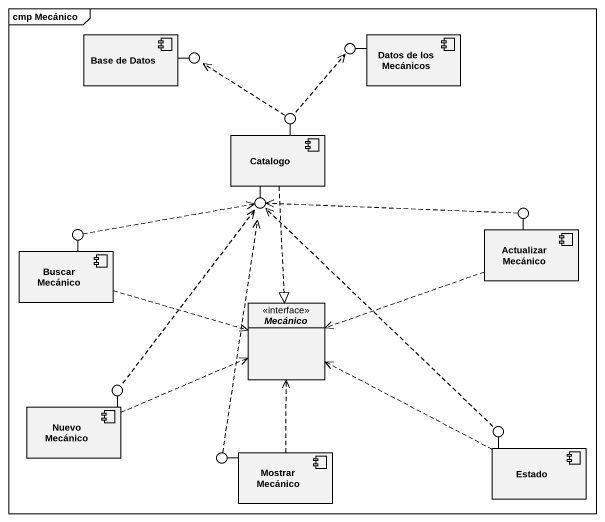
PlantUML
@startuml
mainframe cmp Mecánico
allowmixing
hide circle
hide empty members
component "Base de Datos" as Base_de_Datos
() " " as lollipop1
() " " as lollipop2
component "Datos de los Mecánicos" as Datos_de_los_Mecánicos
component Catalogo
() " " as lollipop3
() " " as lollipop4
() " " as lollipop5
component "Buscar Mecánico" as Buscar_Mecánico
() " " as lollipop6
component "Actualizar Mecánico" as Actualizar_Mecánico
interface Mecánico
component "Nuevo Mecánico" as Nuevo_Mecánico
() " " as lollipop7
component Estado
() " " as lollipop8
() " " as lollipop9
component "Mostrar Mecánico" as Mostrar_Mecánico
Base_de_Datos -right- lollipop1
Datos_de_los_Mecánicos -left- lollipop2
Catalogo -up- lollipop3
Catalogo -- lollipop4
Actualizar_Mecánico -up- lollipop5
Buscar_Mecánico -up- lollipop6
Nuevo_Mecánico -up- lollipop7
Estado -up- lollipop8
Mostrar_Mecánico -left- lollipop9
Catalogo ..|> Mecánico
lollipop3 .up.> lollipop1
lollipop3 .up.> lollipop2
lollipop5 .left.> lollipop4
Buscar_Mecánico .right.> Mecánico
lollipop6 .right.> lollipop4
Actualizar_Mecánico .left.> Mecánico
Nuevo_Mecánico .right.> Mecánico
lollipop7 .up.> lollipop4
Estado .left.> Mecánico
lollipop8 .up.> lollipop4
lollipop9 .up.> lollipop4
Mostrar_Mecánico .up.> Mecánico
@enduml
